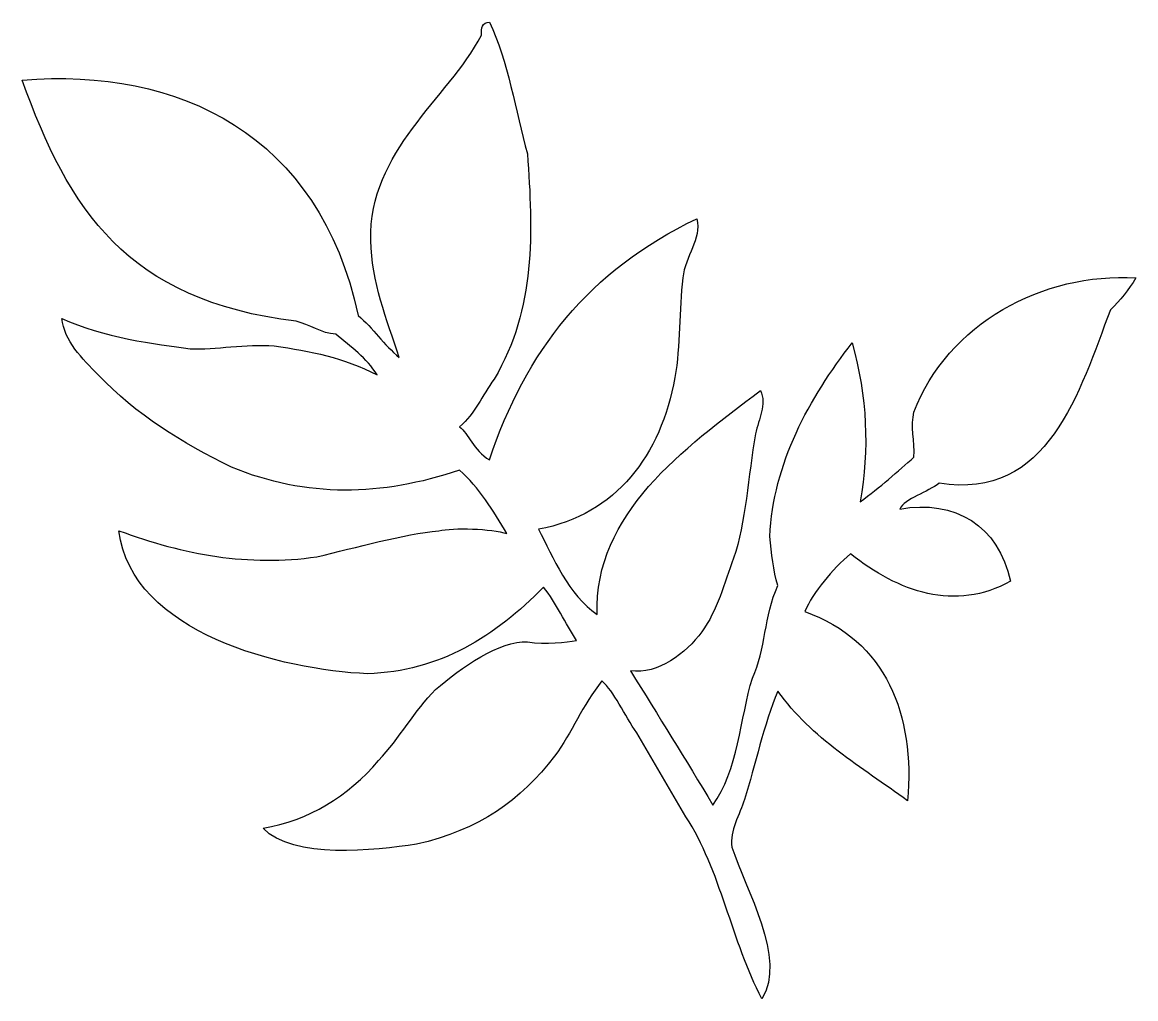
# Model space of a CAD drawing. Header units: centimetres. Extents: x -1.67 to 1.67, y -1.47 to 1.47.
import ezdxf

# ---------------------------------------------------------------- set-up
doc = ezdxf.new("R2010")
doc.units = ezdxf.units.CM
doc.header["$MEASUREMENT"] = 0
doc.layers.add('Layer 1', color=7, linetype='Continuous')

msp = doc.modelspace()

# ---------------------------------------------------------------- linework, layer by layer
at = {"layer": 'Layer 1'}
msp.add_open_spline([(-0.12148, -0.05646), (0.1132, -0.01241), (0.24658, 0.16677), (0.28828, 0.3996), (0.28828, 0.3996), (0.30553, 0.49601), (0.30103, 0.60214), (0.31209, 0.69927), (0.31209, 0.69927), (0.31984, 0.7674), (0.36884, 0.81412), (0.35495, 0.87733), (0.35495, 0.87733), (0.02989, 0.72241), (-0.16163, 0.47815), (-0.2692, 0.152), (-0.2692, 0.152), (-0.31817, 0.18195), (-0.33146, 0.23077), (-0.35974, 0.25188), (-0.35974, 0.25188), (-0.3108, 0.29183), (-0.29332, 0.34485), (-0.25494, 0.39523), (-0.25494, 0.39523), (-0.12848, 0.60913), (-0.13921, 0.8369), (-0.15487, 1.07275), (-0.15487, 1.07275), (-0.19104, 1.19843), (-0.21381, 1.35483), (-0.26923, 1.46801), (-0.26923, 1.46801), (-0.29116, 1.46775), (-0.29516, 1.45116), (-0.29304, 1.42891), (-0.29304, 1.42891), (-0.39625, 1.23534), (-0.63229, 1.08148), (-0.62655, 0.81217), (-0.62655, 0.81217), (-0.6239, 0.68808), (-0.57847, 0.57396), (-0.54077, 0.46038), (-0.54077, 0.46038), (-0.58712, 0.49773), (-0.6189, 0.54838), (-0.66465, 0.58632), (-0.66465, 0.58632), (-0.77978, 1.13041), (-1.20441, 1.33303), (-1.67475, 1.29426), (-1.67475, 1.29426), (-1.53586, 0.90435), (-1.36092, 0.63108), (-0.85046, 0.56885), (-0.85046, 0.56885), (-0.81186, 0.56015), (-0.77429, 0.53208), (-0.73135, 0.52975), (-0.73135, 0.52975), (-0.68703, 0.49202), (-0.63821, 0.45834), (-0.60747, 0.40815), (-0.60747, 0.40815), (-0.70876, 0.45907), (-0.80663, 0.47935), (-0.91716, 0.49498), (-0.91716, 0.49498), (-1.00331, 0.50191), (-1.09272, 0.48316), (-1.16968, 0.4863), (-1.16968, 0.4863), (-1.27065, 0.49948), (-1.43503, 0.52073), (-1.55563, 0.57753), (-1.55563, 0.57753), (-1.54843, 0.51006), (-1.49435, 0.45609), (-1.44604, 0.40812), (-1.44604, 0.40812), (-1.3332, 0.28786), (-1.19208, 0.20292), (-1.04581, 0.13015), (-1.04581, 0.13015), (-0.81812, 0.03788), (-0.59489, 0.0416), (-0.35971, 0.12147), (-0.35971, 0.12147), (-0.29979, 0.069), (-0.25846, -0.00053), (-0.21676, -0.06964), (-0.21676, -0.06964), (-0.26362, -0.05387), (-0.37765, -0.05136), (-0.42163, -0.06096), (-0.42163, -0.06096), (-0.528, -0.07122), (-0.67087, -0.1116), (-0.7885, -0.13917), (-0.7885, -0.13917), (-0.99407, -0.16892), (-1.18727, -0.13322), (-1.38408, -0.06096), (-1.38408, -0.06096), (-1.34545, -0.37014), (-0.89281, -0.47966), (-0.63605, -0.49093), (-0.63605, -0.49093), (-0.41998, -0.48376), (-0.25034, -0.37909), (-0.1072, -0.23035), (-0.1072, -0.23035), (-0.06727, -0.27792), (-0.04229, -0.33912), (-0.00713, -0.39103), (-0.00713, -0.39103), (-0.03856, -0.39656), (-0.09952, -0.40262), (-0.15485, -0.39534), (-0.15485, -0.39534), (-0.23757, -0.38982), (-0.35561, -0.472), (-0.4312, -0.53869), (-0.4312, -0.53869), (-0.49489, -0.60158), (-0.53982, -0.68551), (-0.60273, -0.7515), (-0.60273, -0.7515), (-0.69577, -0.85984), (-0.81268, -0.93207), (-0.95056, -0.95565), (-0.95056, -0.95565), (-0.85858, -1.05001), (-0.61598, -1.02191), (-0.48838, -1.00343), (-0.48838, -1.00343), (-0.30034, -0.96023), (-0.17509, -0.87193), (-0.07386, -0.73853), (-0.07386, -0.73853), (-0.02054, -0.66818), (0.01001, -0.58507), (0.06907, -0.51263), (0.06907, -0.51263), (0.10442, -0.54279), (0.13762, -0.61629), (0.1739, -0.669), (0.1739, -0.669), (0.1739, -0.669), (0.32159, -0.92091), (0.32159, -0.92091), (0.32159, -0.92091), (0.42528, -1.07826), (0.45994, -1.29852), (0.55032, -1.46801), (0.55032, -1.46801), (0.62579, -1.34988), (0.50107, -1.13868), (0.45978, -1.01195), (0.45978, -1.01195), (0.45322, -0.96319), (0.48349, -0.91395), (0.49788, -0.86865), (0.49788, -0.86865), (0.53045, -0.76615), (0.55588, -0.64323), (0.59795, -0.5429), (0.59795, -0.5429), (0.70107, -0.68588), (0.84776, -0.77084), (0.98863, -0.87299), (0.98863, -0.87299), (1.01097, -0.6165), (0.92455, -0.3898), (0.67893, -0.30401), (0.67893, -0.30401), (0.70545, -0.24485), (0.76154, -0.17716), (0.81713, -0.13025), (0.81713, -0.13025), (0.96055, -0.24539), (1.13187, -0.30479), (1.29832, -0.21275), (1.29832, -0.21275), (1.26226, -0.0464), (1.13126, 0.03438), (0.96479, 0.00437), (0.96479, 0.00437), (0.97977, 0.03564), (1.04903, 0.05503), (1.08391, 0.08255), (1.08391, 0.08255), (1.41092, 0.02657), (1.50685, 0.36031), (1.59852, 0.6037), (1.59852, 0.6037), (1.62871, 0.63124), (1.65387, 0.66331), (1.67475, 0.69929), (1.67475, 0.69929), (1.39797, 0.71751), (1.10678, 0.56135), (1.00773, 0.29538), (1.00773, 0.29538), (0.99694, 0.25609), (1.01051, 0.20643), (1.00773, 0.16076), (1.00773, 0.16076), (0.96019, 0.11798), (0.90499, 0.06964), (0.84573, 0.02606), (0.84573, 0.02606), (0.87361, 0.18502), (0.86708, 0.34062), (0.82191, 0.50382), (0.82191, 0.50382), (0.6928, 0.33987), (0.58336, 0.13957), (0.57419, -0.07818), (0.57419, -0.07818), (0.5789, -0.12729), (0.58514, -0.1818), (0.598, -0.22582), (0.598, -0.22582), (0.55585, -0.31843), (0.56291, -0.41751), (0.52177, -0.50379), (0.52177, -0.50379), (0.48555, -0.6223), (0.47812, -0.78418), (0.40263, -0.88598), (0.40263, -0.88598), (0.32209, -0.74954), (0.23766, -0.61653), (0.15487, -0.48212), (0.15487, -0.48212), (0.23761, -0.49358), (0.32198, -0.42892), (0.36929, -0.36481), (0.36929, -0.36481), (0.41596, -0.30155), (0.43734, -0.219), (0.4646, -0.14327), (0.4646, -0.14327), (0.50238, -0.03829), (0.50841, 0.10583), (0.5313, 0.23021), (0.5313, 0.23021), (0.53982, 0.27652), (0.56646, 0.31851), (0.54558, 0.36055), (0.54558, 0.36055), (0.3147, 0.18569), (0.04399, -0.00995), (0.05483, -0.31268), (0.05483, -0.31268), (-0.03155, -0.25437), (-0.0791, -0.14081), (-0.12148, -0.05646)], degree=3, knots=[0, 0, 0, 0, 0.0151515, 0.0151515, 0.0151515, 0.0151515, 0.030303, 0.030303, 0.030303, 0.030303, 0.0454545, 0.0454545, 0.0454545, 0.0454545, 0.0606061, 0.0606061, 0.0606061, 0.0606061, 0.0757576, 0.0757576, 0.0757576, 0.0757576, 0.0909091, 0.0909091, 0.0909091, 0.0909091, 0.1060606, 0.1060606, 0.1060606, 0.1060606, 0.1212121, 0.1212121, 0.1212121, 0.1212121, 0.1363636, 0.1363636, 0.1363636, 0.1363636, 0.1515152, 0.1515152, 0.1515152, 0.1515152, 0.1666667, 0.1666667, 0.1666667, 0.1666667, 0.1818182, 0.1818182, 0.1818182, 0.1818182, 0.1969697, 0.1969697, 0.1969697, 0.1969697, 0.2121212, 0.2121212, 0.2121212, 0.2121212, 0.2272727, 0.2272727, 0.2272727, 0.2272727, 0.2424242, 0.2424242, 0.2424242, 0.2424242, 0.2575758, 0.2575758, 0.2575758, 0.2575758, 0.2727273, 0.2727273, 0.2727273, 0.2727273, 0.2878788, 0.2878788, 0.2878788, 0.2878788, 0.3030303, 0.3030303, 0.3030303, 0.3030303, 0.3181818, 0.3181818, 0.3181818, 0.3181818, 0.3333333, 0.3333333, 0.3333333, 0.3333333, 0.3484848, 0.3484848, 0.3484848, 0.3484848, 0.3636364, 0.3636364, 0.3636364, 0.3636364, 0.3787879, 0.3787879, 0.3787879, 0.3787879, 0.3939394, 0.3939394, 0.3939394, 0.3939394, 0.4090909, 0.4090909, 0.4090909, 0.4090909, 0.4242424, 0.4242424, 0.4242424, 0.4242424, 0.4393939, 0.4393939, 0.4393939, 0.4393939, 0.4545455, 0.4545455, 0.4545455, 0.4545455, 0.469697, 0.469697, 0.469697, 0.469697, 0.4848485, 0.4848485, 0.4848485, 0.4848485, 0.5, 0.5, 0.5, 0.5, 0.5151515, 0.5151515, 0.5151515, 0.5151515, 0.530303, 0.530303, 0.530303, 0.530303, 0.5454545, 0.5454545, 0.5454545, 0.5454545, 0.5606061, 0.5606061, 0.5606061, 0.5606061, 0.5757576, 0.5757576, 0.5757576, 0.5757576, 0.5909091, 0.5909091, 0.5909091, 0.5909091, 0.6060606, 0.6060606, 0.6060606, 0.6060606, 0.6212121, 0.6212121, 0.6212121, 0.6212121, 0.6363636, 0.6363636, 0.6363636, 0.6363636, 0.6515152, 0.6515152, 0.6515152, 0.6515152, 0.6666667, 0.6666667, 0.6666667, 0.6666667, 0.6818182, 0.6818182, 0.6818182, 0.6818182, 0.6969697, 0.6969697, 0.6969697, 0.6969697, 0.7121212, 0.7121212, 0.7121212, 0.7121212, 0.7272727, 0.7272727, 0.7272727, 0.7272727, 0.7424242, 0.7424242, 0.7424242, 0.7424242, 0.7575758, 0.7575758, 0.7575758, 0.7575758, 0.7727273, 0.7727273, 0.7727273, 0.7727273, 0.7878788, 0.7878788, 0.7878788, 0.7878788, 0.8030303, 0.8030303, 0.8030303, 0.8030303, 0.8181818, 0.8181818, 0.8181818, 0.8181818, 0.8333333, 0.8333333, 0.8333333, 0.8333333, 0.8484848, 0.8484848, 0.8484848, 0.8484848, 0.8636364, 0.8636364, 0.8636364, 0.8636364, 0.8787879, 0.8787879, 0.8787879, 0.8787879, 0.8939394, 0.8939394, 0.8939394, 0.8939394, 0.9090909, 0.9090909, 0.9090909, 0.9090909, 0.9242424, 0.9242424, 0.9242424, 0.9242424, 0.9393939, 0.9393939, 0.9393939, 0.9393939, 0.9545455, 0.9545455, 0.9545455, 0.9545455, 0.969697, 0.969697, 0.969697, 0.969697, 1, 1, 1, 1], dxfattribs=at)

doc.saveas('drawing.dxf')
